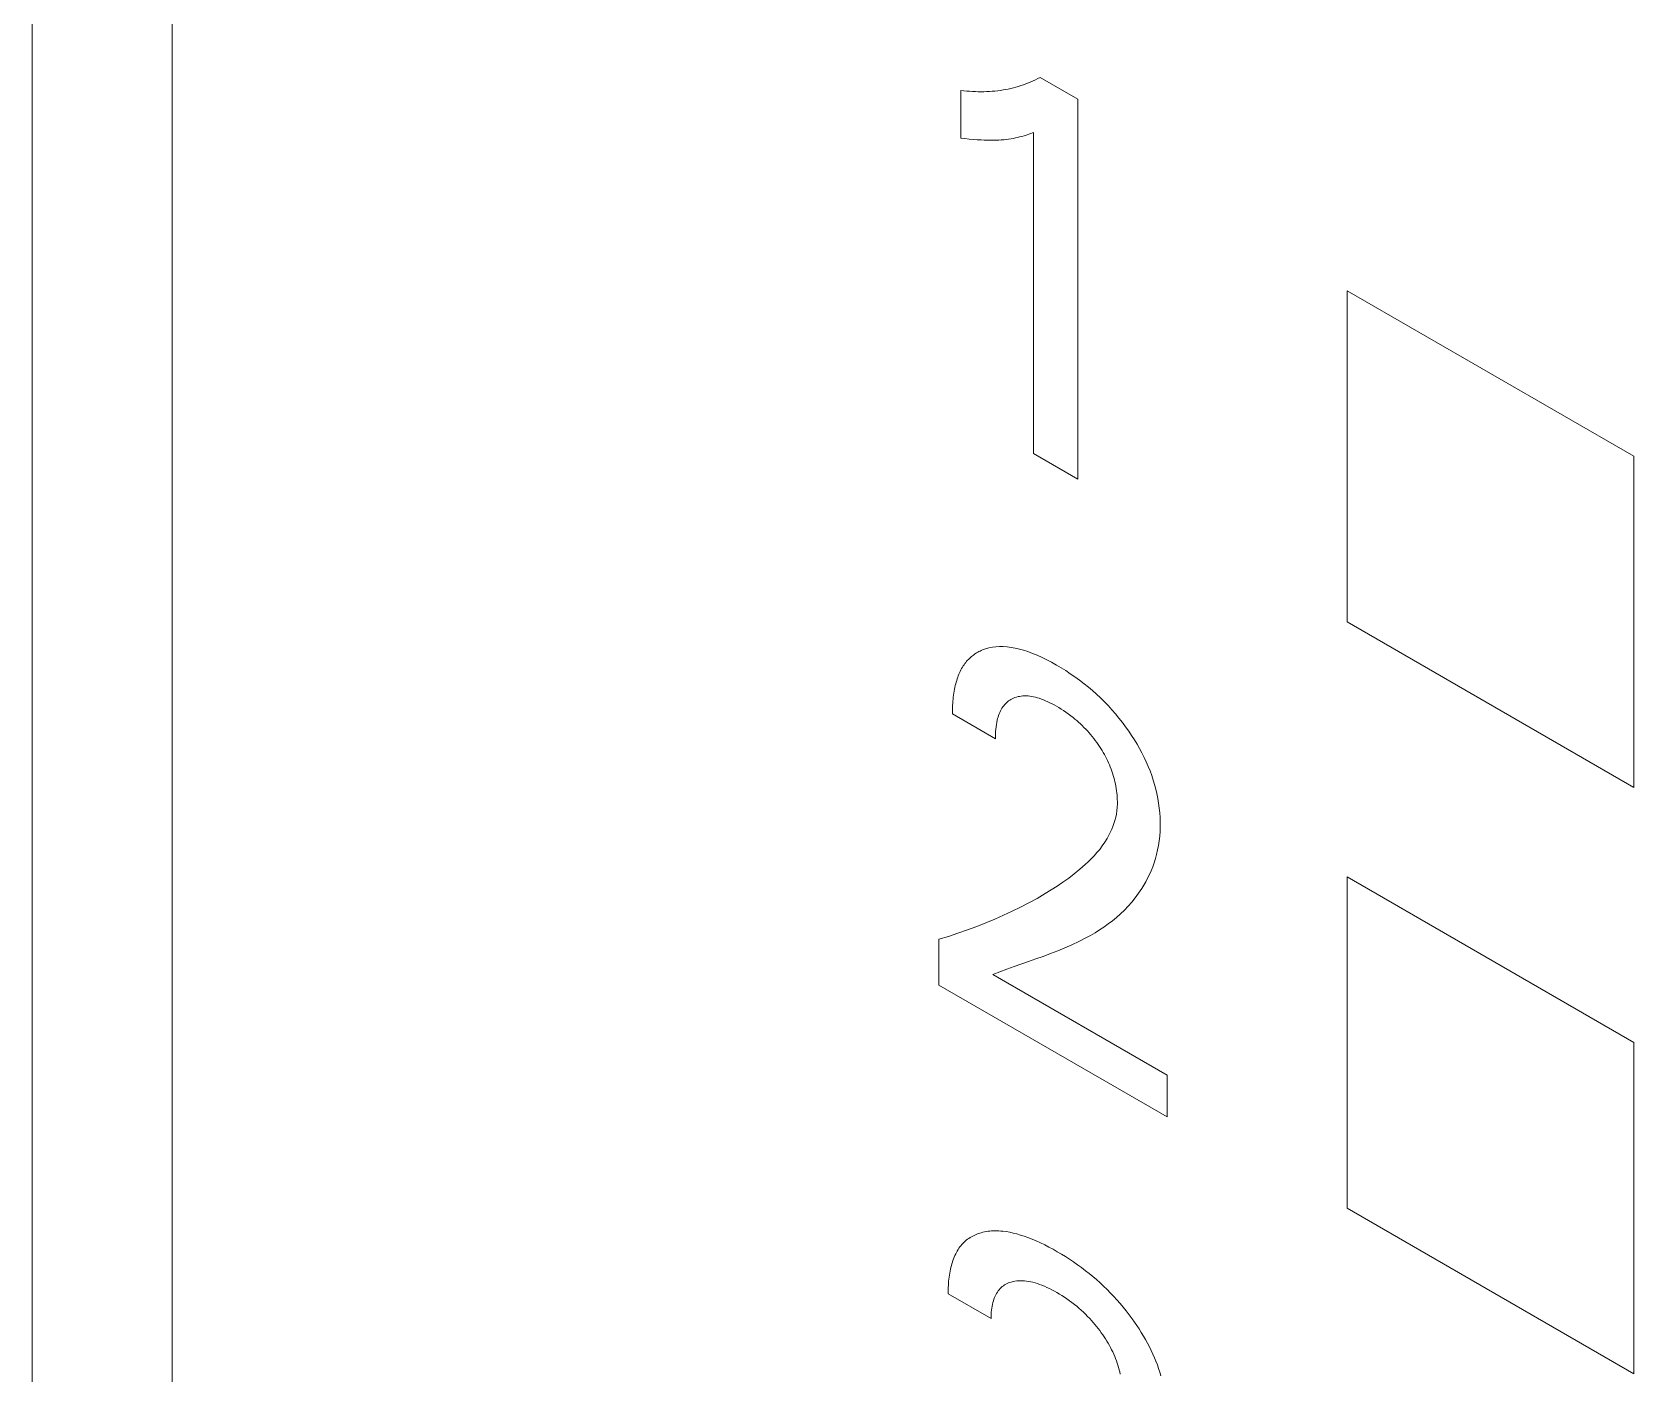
# Model space of a CAD drawing. Header units: inches. Extents: x 67578 to 72421, y -34894 to -31675.
# Drawn here: x 70346.32 to 70354.48, y -33403.68 to -33396.83 of the extents above; entities that cross this region are included whole.
import ezdxf

# ---------------------------------------------------------------- set-up
doc = ezdxf.new("R2010")
doc.units = ezdxf.units.IN
doc.header["$MEASUREMENT"] = 0

# ---------------------------------------------------------------- blocks, each defined once
blk = doc.blocks.new('ET200S')
at = {"lineweight": 0}
for p, q in [((86.7941, -40.491), (86.7941, 24.9925)), ((87.2429, 24.9235), (87.2429, -40.5599)), ((89.7703, -31.2528), (89.7703, -31.1001)), ((89.7797, -31.1012), (89.7703, -31.1001)), ((89.7891, -31.1022), (89.7797, -31.1012)), ((89.7984, -31.103), (89.7891, -31.1022)), ((89.8077, -31.1036), (89.7984, -31.103)), ((89.8169, -31.104), (89.8077, -31.1036)), ((89.826, -31.1043), (89.8169, -31.104)), ((89.8351, -31.1044), (89.826, -31.1043)), ((89.8442, -31.1043), (89.8351, -31.1044)), ((89.8531, -31.104), (89.8442, -31.1043)), ((89.862, -31.1035), (89.8531, -31.104)), ((89.8708, -31.1029), (89.862, -31.1035)), ((89.8795, -31.1021), (89.8708, -31.1029)), ((89.8882, -31.1012), (89.8795, -31.1021)), ((89.8968, -31.1), (89.8882, -31.1012)), ((89.9053, -31.0987), (89.8968, -31.1)), ((89.9137, -31.0973), (89.9053, -31.0987)), ((89.9221, -31.0956), (89.9137, -31.0973)), ((89.9304, -31.0938), (89.9221, -31.0956)), ((89.9386, -31.0918), (89.9304, -31.0938)), ((89.9467, -31.0897), (89.9386, -31.0918)), ((89.9549, -31.0873), (89.9467, -31.0897)), ((89.9629, -31.0848), (89.9549, -31.0873)), ((89.9709, -31.0821), (89.9629, -31.0848)), ((89.9788, -31.0792), (89.9709, -31.0821)), ((89.9867, -31.0762), (89.9788, -31.0792)), ((89.9944, -31.073), (89.9867, -31.0762)), ((90.002, -31.0696), (89.9944, -31.073)), ((90.0096, -31.066), (90.002, -31.0696)), ((90.017, -31.0623), (90.0096, -31.066)), ((90.0244, -31.0584), (90.017, -31.0623)), ((90.0244, -31.0584), (90.1447, -31.1278)), ((90.1447, -31.1278), (90.1447, -32.3457)), ((89.7703, -31.2528), (89.7834, -31.2544)), ((89.7834, -31.2544), (89.7965, -31.2558)), ((89.7965, -31.2558), (89.8096, -31.257)), ((89.8096, -31.257), (89.8225, -31.2581)), ((89.8225, -31.2581), (89.8355, -31.2589)), ((89.8355, -31.2589), (89.845, -31.2594)), ((89.8916, -31.2592), (89.8996, -31.2587)), ((89.8996, -31.2587), (89.9076, -31.258)), ((89.9076, -31.258), (89.9154, -31.2572)), ((89.9154, -31.2572), (89.9233, -31.2562)), ((89.9233, -31.2562), (89.931, -31.255)), ((89.931, -31.255), (89.9387, -31.2537)), ((89.9387, -31.2537), (89.9454, -31.2524)), ((89.9454, -31.2524), (89.952, -31.2509)), ((89.952, -31.2509), (89.9585, -31.2493)), ((89.9585, -31.2493), (89.9657, -31.2474)), ((89.9657, -31.2474), (89.9728, -31.2453)), ((89.9728, -31.2453), (89.9798, -31.2431)), ((89.9798, -31.2431), (89.9913, -31.2392)), ((89.9913, -31.2392), (90.0026, -31.235)), ((90.0026, -32.2636), (90.0026, -31.235)), ((89.845, -31.2594), (89.8544, -31.2597)), ((89.8544, -31.2597), (89.8638, -31.2598)), ((89.8638, -31.2598), (89.8731, -31.2598)), ((89.8731, -31.2598), (89.8824, -31.2596)), ((89.8824, -31.2596), (89.8916, -31.2592)), ((91.927, -32.2724), (91.0078, -31.7417)), ((91.0078, -31.7417), (91.0078, -32.8031)), ((90.1447, -32.3457), (90.0026, -32.2636)), ((91.927, -33.3338), (91.927, -32.2724)), ((91.0078, -32.8031), (91.927, -33.3338)), ((89.8244, -32.9001), (89.8207, -32.9022)), ((89.828, -32.8981), (89.8244, -32.9001)), ((89.8318, -32.8963), (89.828, -32.8981)), ((89.8356, -32.8946), (89.8318, -32.8963)), ((89.8394, -32.8929), (89.8356, -32.8946)), ((89.8497, -32.8892), (89.8394, -32.8929)), ((89.8603, -32.8863), (89.8497, -32.8892)), ((89.8712, -32.8841), (89.8603, -32.8863)), ((89.8825, -32.8827), (89.8712, -32.8841)), ((89.894, -32.882), (89.8825, -32.8827)), ((89.9058, -32.8821), (89.894, -32.882)), ((89.9185, -32.8829), (89.9058, -32.8821)), ((89.9314, -32.8845), (89.9185, -32.8829)), ((89.9445, -32.8869), (89.9314, -32.8845)), ((89.9578, -32.89), (89.9445, -32.8869)), ((89.9712, -32.8937), (89.9578, -32.89)), ((89.9848, -32.8981), (89.9712, -32.8937)), ((89.9998, -32.9037), (89.9848, -32.8981)), ((89.7728, -32.9526), (89.7704, -32.957)), ((89.7752, -32.9484), (89.7728, -32.9526)), ((89.7777, -32.9442), (89.7752, -32.9484)), ((89.7804, -32.9403), (89.7777, -32.9442)), ((89.7831, -32.9364), (89.7804, -32.9403)), ((89.786, -32.9327), (89.7831, -32.9364)), ((89.7887, -32.9293), (89.786, -32.9327)), ((89.7916, -32.9261), (89.7887, -32.9293)), ((89.7945, -32.923), (89.7916, -32.9261)), ((89.7975, -32.92), (89.7945, -32.923)), ((89.8006, -32.9171), (89.7975, -32.92)), ((89.8038, -32.9143), (89.8006, -32.9171)), ((89.807, -32.9117), (89.8038, -32.9143)), ((89.8103, -32.9091), (89.807, -32.9117)), ((89.8137, -32.9067), (89.8103, -32.9091)), ((89.8172, -32.9044), (89.8137, -32.9067)), ((89.8207, -32.9022), (89.8172, -32.9044)), ((90.015, -32.91), (89.9998, -32.9037)), ((90.0303, -32.9169), (90.015, -32.91)), ((90.0455, -32.9244), (90.0303, -32.9169)), ((90.0609, -32.9325), (90.0455, -32.9244)), ((90.0762, -32.9411), (90.0609, -32.9325)), ((90.0912, -32.9499), (90.0762, -32.9411)), ((90.1061, -32.9592), (90.0912, -32.9499)), ((89.7539, -33.001), (89.7524, -33.0068)), ((89.7553, -32.9957), (89.7539, -33.001)), ((89.7569, -32.9905), (89.7553, -32.9957)), ((89.7585, -32.9854), (89.7569, -32.9905)), ((89.7603, -32.9804), (89.7585, -32.9854)), ((89.7621, -32.9755), (89.7603, -32.9804)), ((89.764, -32.9707), (89.7621, -32.9755)), ((89.7661, -32.966), (89.764, -32.9707)), ((89.7682, -32.9614), (89.7661, -32.966)), ((89.7704, -32.957), (89.7682, -32.9614)), ((90.121, -32.969), (90.1061, -32.9592)), ((90.1359, -32.9793), (90.121, -32.969)), ((90.1507, -32.99), (90.1359, -32.9793)), ((90.1655, -33.0013), (90.1507, -32.99)), ((90.1787, -33.012), (90.1655, -33.0013)), ((89.7452, -33.0506), (89.7446, -33.0572)), ((89.7459, -33.0442), (89.7452, -33.0506)), ((89.7467, -33.0377), (89.7459, -33.0442)), ((89.7476, -33.0314), (89.7467, -33.0377)), ((89.7486, -33.0251), (89.7476, -33.0314)), ((89.7498, -33.0189), (89.7486, -33.0251)), ((89.751, -33.0128), (89.7498, -33.0189)), ((89.7524, -33.0068), (89.751, -33.0128)), ((89.9233, -33.0563), (89.9269, -33.0538)), ((89.9269, -33.0538), (89.9307, -33.0515)), ((89.9307, -33.0515), (89.9345, -33.0494)), ((89.9345, -33.0494), (89.939, -33.0473)), ((89.939, -33.0473), (89.9437, -33.0454)), ((89.9437, -33.0454), (89.9484, -33.0438)), ((89.9484, -33.0438), (89.9534, -33.0425)), ((89.9534, -33.0425), (89.9584, -33.0415)), ((89.9584, -33.0415), (89.9635, -33.0407)), ((89.9635, -33.0407), (89.9688, -33.0402)), ((89.9688, -33.0402), (89.9741, -33.04)), ((89.9741, -33.04), (89.9798, -33.04)), ((89.9798, -33.04), (89.9855, -33.0403)), ((89.9855, -33.0403), (89.9913, -33.0409)), ((89.9913, -33.0409), (89.9972, -33.0418)), ((89.9972, -33.0418), (90.0032, -33.043)), ((90.0032, -33.043), (90.0092, -33.0443)), ((90.0092, -33.0443), (90.0153, -33.046)), ((90.0153, -33.046), (90.0214, -33.0478)), ((90.0214, -33.0478), (90.0281, -33.0502)), ((90.0281, -33.0502), (90.0349, -33.0528)), ((90.0349, -33.0528), (90.0418, -33.0556)), ((90.0418, -33.0556), (90.0486, -33.0587)), ((90.1918, -33.0231), (90.1787, -33.012)), ((90.2048, -33.0346), (90.1918, -33.0231)), ((90.2177, -33.0466), (90.2048, -33.0346)), ((90.2304, -33.0591), (90.2177, -33.0466)), ((89.7434, -33.0773), (89.7432, -33.0841)), ((89.7432, -33.0841), (89.7432, -33.0909)), ((89.7432, -33.0909), (89.7432, -33.0978)), ((89.8808, -33.1772), (89.7432, -33.0978)), ((89.7437, -33.0705), (89.7434, -33.0773)), ((89.7441, -33.0638), (89.7437, -33.0705)), ((89.7446, -33.0572), (89.7441, -33.0638)), ((89.8896, -33.1077), (89.8913, -33.1026)), ((89.8913, -33.1026), (89.8931, -33.0976)), ((89.8931, -33.0976), (89.8951, -33.0929)), ((89.8951, -33.0929), (89.8972, -33.0883)), ((89.8972, -33.0883), (89.8995, -33.0839)), ((89.8995, -33.0839), (89.902, -33.0797)), ((89.902, -33.0797), (89.9047, -33.0756)), ((89.9047, -33.0756), (89.9074, -33.0719)), ((89.9074, -33.0719), (89.9103, -33.0684)), ((89.9103, -33.0684), (89.9133, -33.0651)), ((89.9133, -33.0651), (89.9165, -33.0619)), ((89.9165, -33.0619), (89.9199, -33.059)), ((89.9199, -33.059), (89.9233, -33.0563)), ((90.0486, -33.0587), (90.0555, -33.062)), ((90.0555, -33.062), (90.0624, -33.0655)), ((90.0624, -33.0655), (90.0693, -33.0692)), ((90.0693, -33.0692), (90.0762, -33.073)), ((90.0762, -33.073), (90.0839, -33.0776)), ((90.0839, -33.0776), (90.0916, -33.0823)), ((90.0916, -33.0823), (90.0992, -33.0872)), ((90.0992, -33.0872), (90.1069, -33.0924)), ((90.1069, -33.0924), (90.1145, -33.0978)), ((90.1145, -33.0978), (90.1221, -33.1035)), ((90.1221, -33.1035), (90.1297, -33.1094)), ((90.2429, -33.0721), (90.2304, -33.0591)), ((90.2544, -33.0846), (90.2429, -33.0721)), ((90.2658, -33.0976), (90.2544, -33.0846)), ((90.2768, -33.111), (90.2658, -33.0976)), ((89.881, -33.1617), (89.8815, -33.1541)), ((89.8815, -33.1541), (89.8821, -33.1467)), ((89.8821, -33.1467), (89.8829, -33.1393)), ((89.8829, -33.1393), (89.884, -33.1321)), ((89.884, -33.1321), (89.8852, -33.1251)), ((89.8852, -33.1251), (89.8867, -33.1183)), ((89.8867, -33.1183), (89.8881, -33.1129)), ((89.8881, -33.1129), (89.8896, -33.1077)), ((90.1297, -33.1094), (90.1356, -33.1142)), ((90.1356, -33.1142), (90.1415, -33.1192)), ((90.1415, -33.1192), (90.1473, -33.1244)), ((90.1473, -33.1244), (90.1531, -33.1297)), ((90.1531, -33.1297), (90.1589, -33.1351)), ((90.1589, -33.1351), (90.1646, -33.1408)), ((90.1646, -33.1408), (90.1702, -33.1465)), ((90.1702, -33.1465), (90.1758, -33.1525)), ((90.1758, -33.1525), (90.1809, -33.1583)), ((90.2877, -33.1248), (90.2768, -33.111)), ((90.2982, -33.1389), (90.2877, -33.1248)), ((90.3085, -33.1533), (90.2982, -33.1389)), ((90.3175, -33.1667), (90.3085, -33.1533)), ((89.8808, -33.1694), (89.881, -33.1617)), ((89.8808, -33.1772), (89.8808, -33.1694)), ((90.1809, -33.1583), (90.186, -33.1642)), ((90.186, -33.1642), (90.191, -33.1702)), ((90.191, -33.1702), (90.1959, -33.1764)), ((90.1959, -33.1764), (90.2007, -33.1827)), ((90.2007, -33.1827), (90.2054, -33.1892)), ((90.2054, -33.1892), (90.21, -33.1957)), ((90.21, -33.1957), (90.2145, -33.2024)), ((90.2145, -33.2024), (90.2186, -33.2086)), ((90.2186, -33.2086), (90.2225, -33.2149)), ((90.3263, -33.1804), (90.3175, -33.1667)), ((90.3347, -33.1943), (90.3263, -33.1804)), ((90.3427, -33.2083), (90.3347, -33.1943)), ((90.3504, -33.2226), (90.3427, -33.2083)), ((90.2225, -33.2149), (90.2263, -33.2213)), ((90.2263, -33.2213), (90.23, -33.2278)), ((90.23, -33.2278), (90.2335, -33.2343)), ((90.2335, -33.2343), (90.237, -33.2409)), ((90.237, -33.2409), (90.2402, -33.2475)), ((90.2402, -33.2475), (90.2433, -33.2542)), ((90.2433, -33.2542), (90.2463, -33.2609)), ((90.2463, -33.2609), (90.249, -33.2677)), ((90.3577, -33.237), (90.3504, -33.2226)), ((90.3645, -33.2516), (90.3577, -33.237)), ((90.3707, -33.266), (90.3645, -33.2516)), ((90.249, -33.2677), (90.2517, -33.2745)), ((90.2517, -33.2745), (90.2541, -33.2813)), ((90.2541, -33.2813), (90.2564, -33.2881)), ((90.2564, -33.2881), (90.2585, -33.2949)), ((90.2585, -33.2949), (90.2604, -33.3017)), ((90.2604, -33.3017), (90.2622, -33.3085)), ((90.2622, -33.3085), (90.2638, -33.3152)), ((90.3764, -33.2806), (90.3707, -33.266)), ((90.3817, -33.2951), (90.3764, -33.2806)), ((90.3864, -33.3097), (90.3817, -33.2951)), ((90.3908, -33.3243), (90.3864, -33.3097)), ((90.2638, -33.3152), (90.2653, -33.322)), ((90.2653, -33.322), (90.2668, -33.3293)), ((90.2668, -33.3293), (90.268, -33.3366)), ((90.268, -33.3366), (90.2691, -33.3439)), ((90.2691, -33.3439), (90.27, -33.3511)), ((90.27, -33.3511), (90.2707, -33.3581)), ((90.2707, -33.3581), (90.2712, -33.3651)), ((90.3946, -33.3387), (90.3908, -33.3243)), ((90.398, -33.3532), (90.3946, -33.3387)), ((90.4012, -33.3688), (90.398, -33.3532)), ((90.27, -33.408), (90.2684, -33.4187)), ((90.2711, -33.3969), (90.27, -33.408)), ((90.2717, -33.3855), (90.2711, -33.3969)), ((90.2712, -33.3651), (90.2716, -33.372)), ((90.2716, -33.372), (90.2717, -33.3788)), ((90.2717, -33.3788), (90.2717, -33.3855)), ((90.4038, -33.3842), (90.4012, -33.3688)), ((90.4059, -33.3994), (90.4038, -33.3842)), ((90.4075, -33.4144), (90.4059, -33.3994)), ((90.4086, -33.4292), (90.4075, -33.4144)), ((90.2576, -33.458), (90.254, -33.4671)), ((90.2609, -33.4487), (90.2576, -33.458)), ((90.2638, -33.439), (90.2609, -33.4487)), ((90.2663, -33.429), (90.2638, -33.439)), ((90.2684, -33.4187), (90.2663, -33.429)), ((90.4092, -33.4438), (90.4086, -33.4292)), ((90.4087, -33.4739), (90.4092, -33.458)), ((90.4092, -33.458), (90.4092, -33.4438)), ((90.2315, -33.5092), (90.2235, -33.5207)), ((90.2389, -33.497), (90.2315, -33.5092)), ((90.2459, -33.4843), (90.2389, -33.497)), ((90.2501, -33.4758), (90.2459, -33.4843)), ((90.254, -33.4671), (90.2501, -33.4758)), ((90.4036, -33.5194), (90.4059, -33.5047)), ((90.4059, -33.5047), (90.4076, -33.4895)), ((90.4076, -33.4895), (90.4087, -33.4739)), ((90.1881, -33.5619), (90.1785, -33.5713)), ((90.1974, -33.5523), (90.1881, -33.5619)), ((90.2064, -33.5422), (90.1974, -33.5523)), ((90.2152, -33.5317), (90.2064, -33.5422)), ((90.2235, -33.5207), (90.2152, -33.5317)), ((90.3895, -33.5747), (90.3937, -33.5614)), ((90.3937, -33.5614), (90.3975, -33.5478)), ((90.3975, -33.5478), (90.4008, -33.5338)), ((90.4008, -33.5338), (90.4036, -33.5194)), ((90.1338, -33.6099), (90.1157, -33.6237)), ((90.1515, -33.5954), (90.1338, -33.6099)), ((90.1688, -33.5803), (90.1515, -33.5954)), ((90.1785, -33.5713), (90.1688, -33.5803)), ((90.3687, -33.624), (90.3744, -33.6122)), ((90.3744, -33.6122), (90.3798, -33.6001)), ((90.3798, -33.6001), (90.3849, -33.5876)), ((90.3849, -33.5876), (90.3895, -33.5747)), ((91.927, -34.1503), (91.0078, -33.6196)), ((91.0078, -33.6196), (91.0078, -34.6811)), ((90.0594, -33.6619), (90.0401, -33.6737)), ((90.0785, -33.6496), (90.0594, -33.6619)), ((90.0973, -33.6369), (90.0785, -33.6496)), ((90.1157, -33.6237), (90.0973, -33.6369)), ((90.3394, -33.6725), (90.3496, -33.6573)), ((90.3496, -33.6573), (90.3562, -33.6466)), ((90.3562, -33.6466), (90.3626, -33.6355)), ((90.3626, -33.6355), (90.3687, -33.624)), ((89.9616, -33.7169), (89.9348, -33.7301)), ((89.9881, -33.7031), (89.9616, -33.7169)), ((90.0143, -33.6887), (89.9881, -33.7031)), ((90.0401, -33.6737), (90.0143, -33.6887)), ((90.2942, -33.7264), (90.3061, -33.7139)), ((90.3061, -33.7139), (90.3177, -33.7008)), ((90.3177, -33.7008), (90.3288, -33.687)), ((90.3288, -33.687), (90.3394, -33.6725)), ((89.8501, -33.7675), (89.8213, -33.7788)), ((89.8786, -33.7556), (89.8501, -33.7675)), ((89.9069, -33.7431), (89.8786, -33.7556)), ((89.9348, -33.7301), (89.9069, -33.7431)), ((90.2286, -33.7807), (90.2424, -33.7708)), ((90.2424, -33.7708), (90.2559, -33.7605)), ((90.2559, -33.7605), (90.269, -33.7497)), ((90.269, -33.7497), (90.2818, -33.7383)), ((90.2818, -33.7383), (90.2942, -33.7264)), ((89.7304, -33.8105), (89.6996, -33.82)), ((89.6996, -33.9667), (89.6996, -33.82)), ((89.761, -33.8005), (89.7304, -33.8105)), ((89.7913, -33.79), (89.761, -33.8005)), ((89.8213, -33.7788), (89.7913, -33.79)), ((90.1487, -33.8268), (90.1707, -33.8156)), ((90.1707, -33.8156), (90.1855, -33.8075)), ((90.1855, -33.8075), (90.2002, -33.799)), ((90.2002, -33.799), (90.2145, -33.79)), ((90.2145, -33.79), (90.2286, -33.7807)), ((90.0108, -33.883), (90.0341, -33.8745)), ((90.0341, -33.8745), (90.0574, -33.8658)), ((90.0574, -33.8658), (90.0806, -33.8568)), ((90.0806, -33.8568), (90.1036, -33.8473)), ((90.1036, -33.8473), (90.1263, -33.8374)), ((90.1263, -33.8374), (90.1487, -33.8268)), ((89.8725, -33.9328), (89.895, -33.9242)), ((89.895, -33.9242), (89.9178, -33.9158)), ((89.9178, -33.9158), (89.9408, -33.9076)), ((89.9408, -33.9076), (89.9874, -33.8912)), ((89.9874, -33.8912), (90.0108, -33.883)), ((90.431, -34.3889), (89.6996, -33.9667)), ((89.8725, -33.9328), (90.431, -34.2553)), ((91.927, -35.2118), (91.927, -34.1503)), ((90.431, -34.2553), (90.431, -34.3889)), ((91.0078, -34.6811), (91.927, -35.2118)), ((89.7735, -34.798), (89.7702, -34.8018)), ((89.7768, -34.7943), (89.7735, -34.798)), ((89.7803, -34.7908), (89.7768, -34.7943)), ((89.7839, -34.7874), (89.7803, -34.7908)), ((89.7877, -34.7842), (89.7839, -34.7874)), ((89.7915, -34.7812), (89.7877, -34.7842)), ((89.7955, -34.7783), (89.7915, -34.7812)), ((89.7996, -34.7756), (89.7955, -34.7783)), ((89.8038, -34.7731), (89.7996, -34.7756)), ((89.8081, -34.7708), (89.8038, -34.7731)), ((89.8125, -34.7686), (89.8081, -34.7708)), ((89.817, -34.7666), (89.8125, -34.7686)), ((89.8215, -34.7647), (89.817, -34.7666)), ((89.8262, -34.763), (89.8215, -34.7647)), ((89.8309, -34.7614), (89.8262, -34.763)), ((89.8357, -34.76), (89.8309, -34.7614)), ((89.841, -34.7587), (89.8357, -34.76)), ((89.8464, -34.7575), (89.841, -34.7587)), ((89.8519, -34.7565), (89.8464, -34.7575)), ((89.8574, -34.7556), (89.8519, -34.7565)), ((89.8631, -34.755), (89.8574, -34.7556)), ((89.8688, -34.7545), (89.8631, -34.755)), ((89.8745, -34.7542), (89.8688, -34.7545)), ((89.8803, -34.7541), (89.8745, -34.7542)), ((89.8862, -34.7541), (89.8803, -34.7541)), ((89.8921, -34.7543), (89.8862, -34.7541)), ((89.8981, -34.7547), (89.8921, -34.7543)), ((89.9042, -34.7552), (89.8981, -34.7547)), ((89.9154, -34.7566), (89.9042, -34.7552)), ((89.9268, -34.7586), (89.9154, -34.7566)), ((89.9383, -34.761), (89.9268, -34.7586)), ((89.9499, -34.764), (89.9383, -34.761)), ((89.9617, -34.7674), (89.9499, -34.764)), ((89.9735, -34.7712), (89.9617, -34.7674)), ((89.9853, -34.7755), (89.9735, -34.7712)), ((89.9986, -34.7807), (89.9853, -34.7755)), ((90.012, -34.7863), (89.9986, -34.7807)), ((90.0254, -34.7924), (90.012, -34.7863)), ((90.0388, -34.799), (90.0254, -34.7924)), ((90.0523, -34.8059), (90.0388, -34.799)), ((89.745, -34.8486), (89.7432, -34.854)), ((89.747, -34.8433), (89.745, -34.8486)), ((89.7491, -34.8382), (89.747, -34.8433)), ((89.7513, -34.8331), (89.7491, -34.8382)), ((89.7536, -34.8282), (89.7513, -34.8331)), ((89.7561, -34.8234), (89.7536, -34.8282)), ((89.7587, -34.8188), (89.7561, -34.8234)), ((89.7614, -34.8143), (89.7587, -34.8188)), ((89.7642, -34.81), (89.7614, -34.8143)), ((89.7672, -34.8058), (89.7642, -34.81)), ((89.7702, -34.8018), (89.7672, -34.8058)), ((90.0657, -34.8132), (90.0523, -34.8059)), ((90.0792, -34.8208), (90.0657, -34.8132)), ((90.0923, -34.8285), (90.0792, -34.8208)), ((90.1053, -34.8365), (90.0923, -34.8285)), ((90.1183, -34.8448), (90.1053, -34.8365)), ((90.1313, -34.8535), (90.1183, -34.8448)), ((89.7325, -34.9022), (89.7318, -34.9086)), ((89.7334, -34.8958), (89.7325, -34.9022)), ((89.7345, -34.8895), (89.7334, -34.8958)), ((89.7356, -34.8833), (89.7345, -34.8895)), ((89.7369, -34.8772), (89.7356, -34.8833)), ((89.7383, -34.8712), (89.7369, -34.8772)), ((89.7398, -34.8653), (89.7383, -34.8712)), ((89.7414, -34.8596), (89.7398, -34.8653)), ((89.7432, -34.854), (89.7414, -34.8596)), ((90.1442, -34.8625), (90.1313, -34.8535)), ((90.1571, -34.8719), (90.1442, -34.8625)), ((90.17, -34.8817), (90.1571, -34.8719)), ((90.1817, -34.8909), (90.17, -34.8817)), ((90.1933, -34.9005), (90.1817, -34.8909)), ((90.2048, -34.9104), (90.1933, -34.9005)), ((89.7297, -34.942), (89.7296, -34.9489)), ((89.7296, -34.9489), (89.7297, -34.9558)), ((89.7298, -34.9352), (89.7297, -34.942)), ((89.7301, -34.9285), (89.7298, -34.9352)), ((89.7306, -34.9218), (89.7301, -34.9285)), ((89.7311, -34.9152), (89.7306, -34.9218)), ((89.7318, -34.9086), (89.7311, -34.9152)), ((89.8822, -34.9588), (89.8846, -34.9544)), ((89.8846, -34.9544), (89.8872, -34.9503)), ((89.8872, -34.9503), (89.8899, -34.9463)), ((89.8899, -34.9463), (89.8929, -34.9426)), ((89.8929, -34.9426), (89.896, -34.9391)), ((89.896, -34.9391), (89.8993, -34.9358)), ((89.8993, -34.9358), (89.9029, -34.9328)), ((89.9029, -34.9328), (89.9066, -34.9299)), ((89.9066, -34.9299), (89.9105, -34.9274)), ((89.9105, -34.9274), (89.9145, -34.925)), ((89.9145, -34.925), (89.9187, -34.923)), ((89.9187, -34.923), (89.923, -34.9211)), ((89.923, -34.9211), (89.9274, -34.9194)), ((89.9274, -34.9194), (89.9319, -34.918)), ((89.9319, -34.918), (89.9375, -34.9166)), ((89.9375, -34.9166), (89.9433, -34.9154)), ((89.9433, -34.9154), (89.9492, -34.9146)), ((89.9492, -34.9146), (89.9552, -34.914)), ((89.9552, -34.914), (89.9613, -34.9138)), ((89.9613, -34.9138), (89.9675, -34.9139)), ((89.9675, -34.9139), (89.9738, -34.9143)), ((89.9738, -34.9143), (89.9805, -34.915)), ((89.9805, -34.915), (89.9873, -34.916)), ((89.9873, -34.916), (89.9942, -34.9173)), ((89.9942, -34.9173), (90.0012, -34.919)), ((90.0012, -34.919), (90.0082, -34.9209)), ((90.0082, -34.9209), (90.0153, -34.9231)), ((90.0153, -34.9231), (90.0224, -34.9255)), ((90.0224, -34.9255), (90.0302, -34.9285)), ((90.0302, -34.9285), (90.0381, -34.9318)), ((90.0381, -34.9318), (90.046, -34.9353)), ((90.046, -34.9353), (90.0539, -34.9391)), ((90.0539, -34.9391), (90.0618, -34.9431)), ((90.0618, -34.9431), (90.0698, -34.9474)), ((90.0698, -34.9474), (90.0777, -34.9519)), ((90.0777, -34.9519), (90.0858, -34.9566)), ((90.2163, -34.9206), (90.2048, -34.9104)), ((90.2276, -34.9312), (90.2163, -34.9206)), ((90.2388, -34.9421), (90.2276, -34.9312)), ((90.2499, -34.9533), (90.2388, -34.9421)), ((90.2603, -34.9642), (90.2499, -34.9533)), ((89.8672, -35.0352), (89.7297, -34.9558)), ((89.8684, -35.0085), (89.8692, -35.0021)), ((89.8692, -35.0021), (89.8702, -34.9959)), ((89.8702, -34.9959), (89.8714, -34.9898)), ((89.8714, -34.9898), (89.8728, -34.9839)), ((89.8728, -34.9839), (89.8744, -34.9782)), ((89.8744, -34.9782), (89.8761, -34.9731)), ((89.8761, -34.9731), (89.878, -34.9681)), ((89.878, -34.9681), (89.88, -34.9634)), ((89.88, -34.9634), (89.8822, -34.9588)), ((90.0858, -34.9566), (90.0939, -34.9616)), ((90.0939, -34.9616), (90.102, -34.9668)), ((90.102, -34.9668), (90.1101, -34.9723)), ((90.1101, -34.9723), (90.1182, -34.978)), ((90.1182, -34.978), (90.1262, -34.9839)), ((90.1262, -34.9839), (90.1342, -34.9901)), ((90.1342, -34.9901), (90.1414, -34.9959)), ((90.1414, -34.9959), (90.1485, -35.0019)), ((90.1485, -35.0019), (90.1556, -35.0081)), ((90.2705, -34.9754), (90.2603, -34.9642)), ((90.2806, -34.9869), (90.2705, -34.9754)), ((90.2904, -34.9987), (90.2806, -34.9869)), ((90.3002, -35.0107), (90.2904, -34.9987)), ((89.8672, -35.0283), (89.8674, -35.0216)), ((89.8672, -35.0352), (89.8672, -35.0283)), ((89.8674, -35.0216), (89.8678, -35.015)), ((89.8678, -35.015), (89.8684, -35.0085)), ((90.1556, -35.0081), (90.1627, -35.0145)), ((90.1627, -35.0145), (90.1696, -35.0212)), ((90.1696, -35.0212), (90.1765, -35.0281)), ((90.1765, -35.0281), (90.1833, -35.0352)), ((90.1833, -35.0352), (90.1888, -35.0412)), ((90.1888, -35.0412), (90.1943, -35.0474)), ((90.1943, -35.0474), (90.1996, -35.0537)), ((90.1996, -35.0537), (90.2049, -35.0602)), ((90.3097, -35.023), (90.3002, -35.0107)), ((90.319, -35.0356), (90.3097, -35.023)), ((90.3267, -35.0464), (90.319, -35.0356)), ((90.3341, -35.0573), (90.3267, -35.0464)), ((90.3414, -35.0684), (90.3341, -35.0573)), ((90.2049, -35.0602), (90.2101, -35.0667)), ((90.2101, -35.0667), (90.2152, -35.0735)), ((90.2152, -35.0735), (90.2202, -35.0803)), ((90.2202, -35.0803), (90.225, -35.0873)), ((90.225, -35.0873), (90.2295, -35.0938)), ((90.2295, -35.0938), (90.2338, -35.1005)), ((90.2338, -35.1005), (90.238, -35.1072)), ((90.238, -35.1072), (90.242, -35.1141)), ((90.3485, -35.0796), (90.3414, -35.0684)), ((90.3554, -35.091), (90.3485, -35.0796)), ((90.3621, -35.1025), (90.3554, -35.091)), ((90.3684, -35.1142), (90.3621, -35.1025)), ((90.242, -35.1141), (90.246, -35.121)), ((90.246, -35.121), (90.2498, -35.1279)), ((90.2498, -35.1279), (90.2534, -35.135)), ((90.2534, -35.135), (90.2568, -35.142)), ((90.2568, -35.142), (90.2601, -35.1492)), ((90.2601, -35.1492), (90.2632, -35.1563)), ((90.2632, -35.1563), (90.2661, -35.1634)), ((90.3746, -35.1259), (90.3684, -35.1142)), ((90.3804, -35.1378), (90.3746, -35.1259)), ((90.3857, -35.1492), (90.3804, -35.1378)), ((90.3907, -35.1606), (90.3857, -35.1492)), ((90.2661, -35.1634), (90.2688, -35.1706)), ((90.2688, -35.1706), (90.2713, -35.1778)), ((90.2713, -35.1778), (90.2736, -35.1849)), ((90.2736, -35.1849), (90.2758, -35.1921)), ((90.2758, -35.1921), (90.2778, -35.1992)), ((90.2778, -35.1992), (90.2796, -35.2063)), ((90.2796, -35.2063), (90.2812, -35.2134)), ((90.3954, -35.1721), (90.3907, -35.1606)), ((90.3998, -35.1837), (90.3954, -35.1721)), ((90.4039, -35.1952), (90.3998, -35.1837)), ((90.4077, -35.2068), (90.4039, -35.1952)), ((90.4112, -35.2183), (90.4077, -35.2068))]:
    blk.add_line(p, q, dxfattribs=at)

msp = doc.modelspace()

# ---------------------------------------------------------------- block references
at = {"xscale": 1.59100124616462, "yscale": 1.59100124616462, "zscale": 1.59100124616462}
msp.add_blockref('ET200S', (70208.2257, -33347.6522), dxfattribs=at)

doc.saveas('drawing.dxf')
